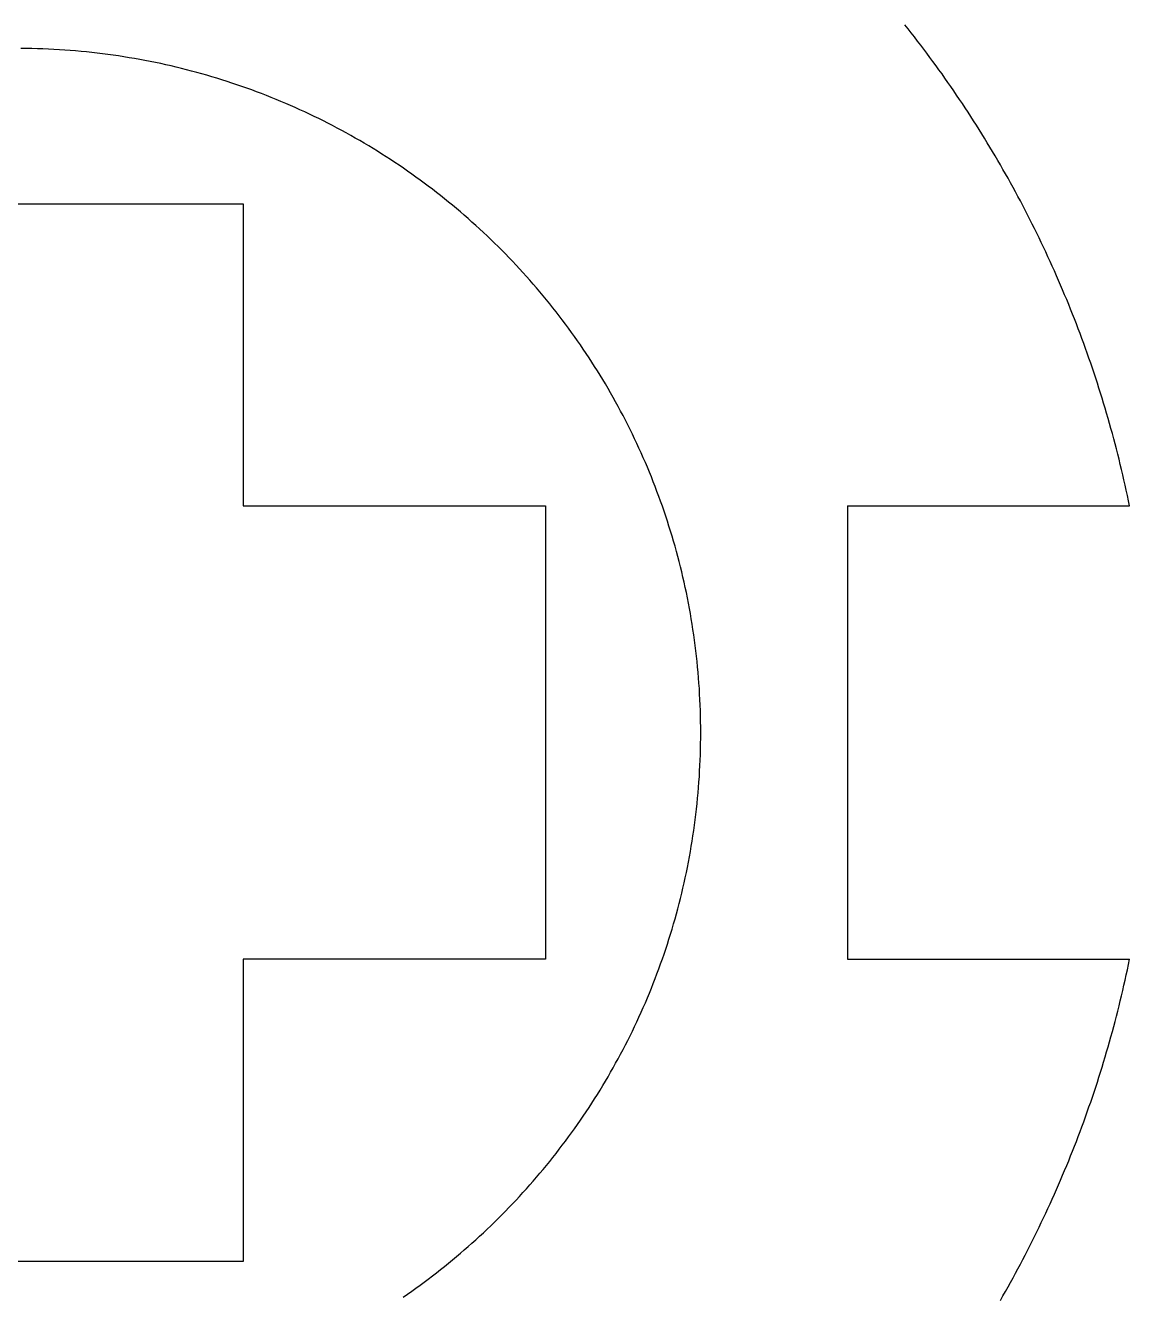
# Model space of a CAD drawing. Extents: x 0 to 279, y 0 to 212.
# Drawn here: x 51.11 to 66.01, y 16.3 to 33.45 of the extents above; entities that cross this region are included whole.
import ezdxf

# ---------------------------------------------------------------- set-up
doc = ezdxf.new("R2010")
doc.units = 0
doc.layers.add('LAYER_1', color=18, linetype='CONTINUOUS')

msp = doc.modelspace()

# ---------------------------------------------------------------- linework, layer by layer
at = {"layer": 'LAYER_1'}
for points in [[(66.009, 26.967), (65.994, 27.038), (65.98, 27.108), (65.964, 27.178), (65.949, 27.248), (65.933, 27.319), (65.917, 27.388), (65.901, 27.458), (65.884, 27.528), (65.867, 27.598), (65.849, 27.667), (65.832, 27.736), (65.814, 27.805), (65.795, 27.875), (65.777, 27.943), (65.758, 28.012), (65.739, 28.081), (65.719, 28.149), (65.699, 28.218), (65.679, 28.286), (65.659, 28.354), (65.638, 28.422), (65.617, 28.49), (65.595, 28.558), (65.574, 28.625), (65.552, 28.693), (65.53, 28.76), (65.507, 28.827), (65.484, 28.894), (65.461, 28.961), (65.438, 29.028), (65.414, 29.094), (65.39, 29.161), (65.365, 29.227), (65.341, 29.293), (65.316, 29.359), (65.291, 29.425), (65.265, 29.491), (65.239, 29.556), (65.213, 29.622), (65.187, 29.687), (65.16, 29.752), (65.133, 29.817), (65.106, 29.882), (65.079, 29.946), (65.051, 30.011), (65.023, 30.075), (64.994, 30.139), (64.966, 30.203), (64.937, 30.267), (64.908, 30.331), (64.878, 30.395), (64.848, 30.458), (64.818, 30.521), (64.788, 30.584), (64.757, 30.647), (64.726, 30.71), (64.695, 30.772), (64.664, 30.835), (64.632, 30.897), (64.6, 30.959), (64.568, 31.021), (64.535, 31.083), (64.503, 31.144), (64.47, 31.206), (64.436, 31.267), (64.403, 31.328), (64.369, 31.389), (64.335, 31.45), (64.3, 31.51), (64.266, 31.571), (64.231, 31.631), (64.195, 31.691), (64.16, 31.751), (64.124, 31.81), (64.088, 31.87), (64.052, 31.929), (64.015, 31.988), (63.979, 32.047), (63.942, 32.106), (63.904, 32.165), (63.867, 32.223), (63.829, 32.281), (63.791, 32.339), (63.753, 32.397), (63.714, 32.455), (63.675, 32.512), (63.636, 32.569), (63.597, 32.627), (63.557, 32.683), (63.518, 32.74), (63.478, 32.797), (63.437, 32.853), (63.397, 32.909), (63.356, 32.965), (63.315, 33.021), (63.274, 33.077), (63.232, 33.132), (63.19, 33.187), (63.148, 33.242), (63.106, 33.297), (63.063, 33.351), (63.021, 33.406), (62.978, 33.46)], [(60.221, 23.908), (60.221, 23.982), (60.22, 24.057), (60.219, 24.131), (60.217, 24.205), (60.214, 24.28), (60.211, 24.353), (60.207, 24.427), (60.203, 24.501), (60.198, 24.574), (60.192, 24.648), (60.186, 24.721), (60.179, 24.794), (60.172, 24.867), (60.164, 24.939), (60.156, 25.012), (60.147, 25.084), (60.138, 25.156), (60.128, 25.228), (60.117, 25.3), (60.106, 25.371), (60.094, 25.443), (60.082, 25.514), (60.069, 25.585), (60.056, 25.656), (60.042, 25.727), (60.028, 25.797), (60.013, 25.867), (59.998, 25.937), (59.982, 26.007), (59.965, 26.077), (59.948, 26.146), (59.931, 26.216), (59.913, 26.285), (59.894, 26.353), (59.875, 26.422), (59.855, 26.491), (59.835, 26.559), (59.815, 26.627), (59.793, 26.694), (59.772, 26.762), (59.75, 26.829), (59.727, 26.896), (59.704, 26.963), (59.68, 27.03), (59.656, 27.096), (59.631, 27.162), (59.606, 27.228), (59.581, 27.294), (59.555, 27.359), (59.528, 27.424), (59.501, 27.489), (59.474, 27.554), (59.446, 27.618), (59.417, 27.682), (59.388, 27.746), (59.359, 27.81), (59.329, 27.873), (59.299, 27.936), (59.268, 27.999), (59.236, 28.062), (59.205, 28.124), (59.173, 28.186), (59.14, 28.248), (59.107, 28.309), (59.073, 28.371), (59.039, 28.432), (59.005, 28.492), (58.97, 28.553), (58.935, 28.613), (58.899, 28.672), (58.863, 28.732), (58.826, 28.791), (58.789, 28.85), (58.752, 28.908), (58.714, 28.967), (58.675, 29.025), (58.636, 29.082), (58.597, 29.14), (58.558, 29.197), (58.518, 29.253), (58.477, 29.31), (58.436, 29.366), (58.395, 29.422), (58.353, 29.477), (58.311, 29.532), (58.269, 29.587), (58.226, 29.642), (58.183, 29.696), (58.139, 29.75), (58.095, 29.803), (58.051, 29.856), (58.006, 29.909), (57.96, 29.961), (57.915, 30.014), (57.869, 30.065), (57.822, 30.117), (57.776, 30.168), (57.729, 30.219), (57.681, 30.269), (57.633, 30.319), (57.585, 30.369), (57.536, 30.418), (57.487, 30.467), (57.438, 30.515), (57.388, 30.563), (57.338, 30.611), (57.288, 30.659), (57.237, 30.706), (57.186, 30.753), (57.134, 30.799), (57.082, 30.845), (57.03, 30.89), (56.978, 30.935), (56.925, 30.98), (56.872, 31.025), (56.818, 31.069), (56.764, 31.112), (56.71, 31.155), (56.655, 31.198), (56.601, 31.241), (56.545, 31.283), (56.49, 31.324), (56.434, 31.365), (56.378, 31.406), (56.321, 31.446), (56.265, 31.486), (56.208, 31.526), (56.15, 31.565), (56.092, 31.604), (56.034, 31.642), (55.976, 31.68), (55.917, 31.717), (55.858, 31.754), (55.799, 31.791), (55.74, 31.827), (55.68, 31.863), (55.62, 31.898), (55.559, 31.933), (55.499, 31.967), (55.438, 32.001), (55.376, 32.034), (55.315, 32.067), (55.253, 32.1), (55.191, 32.132), (55.129, 32.164), (55.066, 32.195), (55.003, 32.225), (54.94, 32.256), (54.877, 32.285), (54.813, 32.315), (54.749, 32.344), (54.685, 32.372), (54.62, 32.4), (54.556, 32.427), (54.491, 32.454), (54.425, 32.481), (54.36, 32.507), (54.294, 32.532), (54.228, 32.557), (54.162, 32.582), (54.096, 32.606), (54.029, 32.629), (53.962, 32.652), (53.895, 32.675), (53.828, 32.697), (53.76, 32.718), (53.692, 32.74), (53.624, 32.76), (53.556, 32.78), (53.488, 32.8), (53.419, 32.819), (53.35, 32.837), (53.281, 32.855), (53.212, 32.872), (53.142, 32.889), (53.073, 32.906), (53.003, 32.921), (52.933, 32.937), (52.862, 32.952), (52.792, 32.966), (52.721, 32.98), (52.65, 32.993), (52.579, 33.005), (52.508, 33.017), (52.436, 33.029), (52.365, 33.04), (52.293, 33.05), (52.221, 33.06), (52.149, 33.07), (52.077, 33.079), (52.004, 33.087), (51.931, 33.094), (51.859, 33.102), (51.785, 33.108), (51.712, 33.114), (51.639, 33.119), (51.566, 33.124), (51.492, 33.129), (51.418, 33.132), (51.344, 33.135), (51.27, 33.138), (51.196, 33.14), (51.121, 33.141), (51.047, 33.142)], [(50.987, 31.046), (51.131, 31.046), (51.274, 31.046), (51.345, 31.046), (51.416, 31.046), (51.487, 31.046), (51.558, 31.046), (51.628, 31.046), (51.698, 31.046), (51.768, 31.046), (51.838, 31.046), (51.907, 31.046), (51.975, 31.046), (52.009, 31.046), (52.043, 31.046), (52.077, 31.046), (52.111, 31.046), (52.144, 31.046), (52.178, 31.046), (52.211, 31.046), (52.244, 31.046), (52.277, 31.046), (52.31, 31.046), (52.342, 31.046), (52.375, 31.046), (52.407, 31.046), (52.439, 31.046), (52.471, 31.046), (52.503, 31.046), (52.534, 31.046), (52.565, 31.046), (52.597, 31.046), (52.627, 31.046), (52.658, 31.046), (52.689, 31.046), (52.719, 31.046), (52.749, 31.046), (52.779, 31.046), (52.808, 31.046), (52.838, 31.046), (52.867, 31.046), (52.896, 31.046), (52.924, 31.046), (52.953, 31.046), (52.981, 31.046), (53.009, 31.046), (53.036, 31.046), (53.063, 31.046), (53.09, 31.046), (53.117, 31.046), (53.144, 31.046), (53.17, 31.046), (53.196, 31.046), (53.221, 31.046), (53.247, 31.046), (53.272, 31.046), (53.296, 31.046), (53.321, 31.046), (53.345, 31.046), (53.368, 31.046), (53.392, 31.046), (53.415, 31.046), (53.437, 31.046), (53.46, 31.046), (53.482, 31.046), (53.504, 31.046), (53.525, 31.046), (53.546, 31.046), (53.566, 31.046), (53.587, 31.046), (53.606, 31.046), (53.626, 31.046), (53.645, 31.046), (53.664, 31.046), (53.682, 31.046), (53.7, 31.046), (53.718, 31.046), (53.735, 31.046), (53.751, 31.046), (53.768, 31.046), (53.784, 31.046), (53.799, 31.046), (53.814, 31.046), (53.829, 31.046), (53.843, 31.046), (53.857, 31.046), (53.87, 31.046), (53.883, 31.046), (53.895, 31.046), (53.907, 31.046), (53.919, 31.046), (53.93, 31.046), (53.94, 31.046), (53.95, 31.046), (53.96, 31.046), (53.969, 31.046), (53.978, 31.046), (53.982, 31.046), (53.986, 31.046), (53.99, 31.046), (53.994, 31.046), (53.997, 31.046), (54.001, 31.046), (54.004, 31.046), (54.007, 31.046), (54.011, 31.046), (54.014, 31.046), (54.016, 31.046), (54.019, 31.046), (54.022, 31.046), (54.024, 31.046), (54.027, 31.046), (54.029, 31.046), (54.031, 31.046), (54.033, 31.046), (54.035, 31.046), (54.037, 31.046), (54.038, 31.046), (54.04, 31.046), (54.041, 31.046), (54.042, 31.046), (54.043, 31.046), (54.044, 31.046), (54.045, 31.046), (54.045, 31.046), (54.046, 31.046), (54.046, 31.046), (54.046, 31.046), (54.047, 31.046), (54.047, 31.046), (54.047, 31.046), (54.047, 31.046), (54.047, 31.045), (54.047, 31.045), (54.047, 31.044), (54.047, 31.044), (54.047, 31.043), (54.047, 31.042), (54.047, 31.041), (54.047, 31.041), (54.047, 31.039), (54.047, 31.038), (54.047, 31.037), (54.047, 31.036), (54.047, 31.034), (54.047, 31.033), (54.047, 31.031), (54.047, 31.03), (54.047, 31.028), (54.047, 31.026), (54.047, 31.024), (54.047, 31.022), (54.047, 31.02), (54.047, 31.018), (54.047, 31.016), (54.047, 31.013), (54.047, 31.011), (54.047, 31.008), (54.047, 31.006), (54.047, 31.003), (54.047, 31), (54.047, 30.995), (54.047, 30.988), (54.047, 30.982), (54.047, 30.975), (54.047, 30.968), (54.047, 30.961), (54.047, 30.953), (54.047, 30.945), (54.047, 30.937), (54.047, 30.928), (54.047, 30.92), (54.047, 30.91), (54.047, 30.901), (54.047, 30.891), (54.047, 30.881), (54.047, 30.871), (54.047, 30.86), (54.047, 30.849), (54.047, 30.838), (54.047, 30.827), (54.047, 30.815), (54.047, 30.803), (54.047, 30.791), (54.047, 30.778), (54.047, 30.766), (54.047, 30.753), (54.047, 30.74), (54.047, 30.726), (54.047, 30.712), (54.047, 30.698), (54.047, 30.684), (54.047, 30.67), (54.047, 30.655), (54.047, 30.64), (54.047, 30.625), (54.047, 30.61), (54.047, 30.594), (54.047, 30.578), (54.047, 30.562), (54.047, 30.546), (54.047, 30.529), (54.047, 30.513), (54.047, 30.496), (54.047, 30.479), (54.047, 30.462), (54.047, 30.444), (54.047, 30.427), (54.047, 30.409), (54.047, 30.391), (54.047, 30.373), (54.047, 30.354), (54.047, 30.336), (54.047, 30.317), (54.047, 30.298), (54.047, 30.279), (54.047, 30.26), (54.047, 30.24), (54.047, 30.221), (54.047, 30.201), (54.047, 30.181), (54.047, 30.161), (54.047, 30.141), (54.047, 30.12), (54.047, 30.1), (54.047, 30.079), (54.047, 30.059), (54.047, 30.038), (54.047, 30.017), (54.047, 29.996), (54.047, 29.974), (54.047, 29.953), (54.047, 29.931), (54.047, 29.91), (54.047, 29.888), (54.047, 29.866), (54.047, 29.844), (54.047, 29.822), (54.047, 29.8), (54.047, 29.778), (54.047, 29.755), (54.047, 29.733), (54.047, 29.71), (54.047, 29.688), (54.047, 29.665), (54.047, 29.619), (54.047, 29.573), (54.047, 29.527), (54.047, 29.481), (54.047, 29.434), (54.047, 29.387), (54.047, 29.34), (54.047, 29.293), (54.047, 29.245), (54.047, 29.198), (54.047, 29.102), (54.047, 29.007), (54.047, 28.911), (54.047, 28.816), (54.047, 28.768), (54.047, 28.721), (54.047, 28.673), (54.047, 28.626), (54.047, 28.579), (54.047, 28.532), (54.047, 28.486), (54.047, 28.44), (54.047, 28.394), (54.047, 28.348), (54.047, 28.325), (54.047, 28.303), (54.047, 28.28), (54.047, 28.258), (54.047, 28.235), (54.047, 28.213), (54.047, 28.191), (54.047, 28.169), (54.047, 28.147), (54.047, 28.125), (54.047, 28.103), (54.047, 28.082), (54.047, 28.06), (54.047, 28.039), (54.047, 28.017), (54.047, 27.996), (54.047, 27.975), (54.047, 27.954), (54.047, 27.934), (54.047, 27.913), (54.047, 27.893), (54.047, 27.872), (54.047, 27.852), (54.047, 27.832), (54.047, 27.812), (54.047, 27.792), (54.047, 27.773), (54.047, 27.753), (54.047, 27.734), (54.047, 27.715), (54.047, 27.696), (54.047, 27.678), (54.047, 27.659), (54.047, 27.641), (54.047, 27.622), (54.047, 27.604), (54.047, 27.587), (54.047, 27.569), (54.047, 27.551), (54.047, 27.534), (54.047, 27.517), (54.047, 27.5), (54.047, 27.484), (54.047, 27.467), (54.047, 27.451), (54.047, 27.435), (54.047, 27.419), (54.047, 27.404), (54.047, 27.388), (54.047, 27.373), (54.047, 27.358), (54.047, 27.343), (54.047, 27.329), (54.047, 27.315), (54.047, 27.301), (54.047, 27.287), (54.047, 27.274), (54.047, 27.26), (54.047, 27.247), (54.047, 27.235), (54.047, 27.222), (54.047, 27.21), (54.047, 27.198), (54.047, 27.186), (54.047, 27.175), (54.047, 27.164), (54.047, 27.153), (54.047, 27.142), (54.047, 27.132), (54.047, 27.122), (54.047, 27.112), (54.047, 27.103), (54.047, 27.094), (54.047, 27.085), (54.047, 27.076), (54.047, 27.068), (54.047, 27.06), (54.047, 27.052), (54.047, 27.045), (54.047, 27.038), (54.047, 27.031), (54.047, 27.025), (54.047, 27.019), (54.047, 27.013), (54.047, 27.01), (54.047, 27.007), (54.047, 27.005), (54.047, 27.002), (54.047, 27), (54.047, 26.997), (54.047, 26.995), (54.047, 26.993), (54.047, 26.991), (54.047, 26.989), (54.047, 26.987), (54.047, 26.985), (54.047, 26.983), (54.047, 26.982), (54.047, 26.98), (54.047, 26.979), (54.047, 26.977), (54.047, 26.976), (54.047, 26.975), (54.047, 26.974), (54.047, 26.973), (54.047, 26.972), (54.047, 26.971), (54.047, 26.97), (54.047, 26.969), (54.047, 26.969), (54.047, 26.968), (54.047, 26.968), (54.047, 26.967), (54.047, 26.967), (54.047, 26.967), (54.047, 26.967), (54.047, 26.967), (54.047, 26.967), (54.047, 26.967), (54.047, 26.967), (54.048, 26.967), (54.048, 26.967), (54.049, 26.967), (54.049, 26.967), (54.05, 26.967), (54.051, 26.967), (54.052, 26.967), (54.053, 26.967), (54.054, 26.967), (54.055, 26.967), (54.057, 26.967), (54.058, 26.967), (54.06, 26.967), (54.061, 26.967), (54.063, 26.967), (54.065, 26.967), (54.067, 26.967), (54.068, 26.967), (54.07, 26.967), (54.073, 26.967), (54.075, 26.967), (54.077, 26.967), (54.079, 26.967), (54.082, 26.967), (54.084, 26.967), (54.087, 26.967), (54.09, 26.967), (54.092, 26.967), (54.098, 26.967), (54.104, 26.967), (54.111, 26.967), (54.117, 26.967), (54.124, 26.967), (54.132, 26.967), (54.139, 26.967), (54.147, 26.967), (54.156, 26.967), (54.164, 26.967), (54.173, 26.967), (54.182, 26.967), (54.192, 26.967), (54.201, 26.967), (54.211, 26.967), (54.222, 26.967), (54.232, 26.967), (54.243, 26.967), (54.254, 26.967), (54.266, 26.967), (54.277, 26.967), (54.289, 26.967), (54.302, 26.967), (54.314, 26.967), (54.327, 26.967), (54.34, 26.967), (54.353, 26.967), (54.367, 26.967), (54.38, 26.967), (54.394, 26.967), (54.408, 26.967), (54.423, 26.967), (54.438, 26.967), (54.452, 26.967), (54.468, 26.967), (54.483, 26.967), (54.499, 26.967), (54.514, 26.967), (54.53, 26.967), (54.547, 26.967), (54.563, 26.967), (54.58, 26.967), (54.597, 26.967), (54.614, 26.967), (54.631, 26.967), (54.648, 26.967), (54.666, 26.967), (54.684, 26.967), (54.702, 26.967), (54.72, 26.967), (54.738, 26.967), (54.757, 26.967), (54.776, 26.967), (54.795, 26.967), (54.814, 26.967), (54.833, 26.967), (54.852, 26.967), (54.872, 26.967), (54.892, 26.967), (54.911, 26.967), (54.932, 26.967), (54.952, 26.967), (54.972, 26.967), (54.992, 26.967), (55.013, 26.967), (55.034, 26.967), (55.055, 26.967), (55.076, 26.967), (55.097, 26.967), (55.118, 26.967), (55.14, 26.967), (55.161, 26.967), (55.183, 26.967), (55.204, 26.967), (55.226, 26.967), (55.248, 26.967), (55.27, 26.967), (55.292, 26.967), (55.315, 26.967), (55.337, 26.967), (55.359, 26.967), (55.382, 26.967), (55.405, 26.967), (55.427, 26.967), (55.473, 26.967), (55.519, 26.967), (55.565, 26.967), (55.612, 26.967), (55.659, 26.967), (55.705, 26.967), (55.753, 26.967), (55.8, 26.967), (55.847, 26.967), (55.895, 26.967), (55.99, 26.967), (56.086, 26.967), (56.181, 26.967), (56.277, 26.967), (56.324, 26.967), (56.372, 26.967), (56.419, 26.967), (56.466, 26.967), (56.513, 26.967), (56.56, 26.967), (56.606, 26.967), (56.653, 26.967), (56.699, 26.967), (56.744, 26.967), (56.767, 26.967), (56.79, 26.967), (56.812, 26.967), (56.835, 26.967), (56.857, 26.967), (56.879, 26.967), (56.901, 26.967), (56.924, 26.967), (56.945, 26.967), (56.967, 26.967), (56.989, 26.967), (57.011, 26.967), (57.032, 26.967), (57.054, 26.967), (57.075, 26.967), (57.096, 26.967), (57.117, 26.967), (57.138, 26.967), (57.159, 26.967), (57.179, 26.967), (57.2, 26.967), (57.22, 26.967), (57.24, 26.967), (57.26, 26.967), (57.28, 26.967), (57.3, 26.967), (57.319, 26.967), (57.339, 26.967), (57.358, 26.967), (57.377, 26.967), (57.396, 26.967), (57.415, 26.967), (57.433, 26.967), (57.452, 26.967), (57.47, 26.967), (57.488, 26.967), (57.506, 26.967), (57.523, 26.967), (57.541, 26.967), (57.558, 26.967), (57.575, 26.967), (57.592, 26.967), (57.609, 26.967), (57.625, 26.967), (57.641, 26.967), (57.657, 26.967), (57.673, 26.967), (57.689, 26.967), (57.704, 26.967), (57.719, 26.967), (57.734, 26.967), (57.749, 26.967), (57.763, 26.967), (57.777, 26.967), (57.791, 26.967), (57.805, 26.967), (57.819, 26.967), (57.832, 26.967), (57.845, 26.967), (57.858, 26.967), (57.87, 26.967), (57.882, 26.967), (57.894, 26.967), (57.906, 26.967), (57.917, 26.967), (57.928, 26.967), (57.939, 26.967), (57.95, 26.967), (57.96, 26.967), (57.97, 26.967), (57.98, 26.967), (57.989, 26.967), (57.999, 26.967), (58.008, 26.967), (58.016, 26.967), (58.024, 26.967), (58.032, 26.967), (58.04, 26.967), (58.047, 26.967), (58.054, 26.967), (58.061, 26.967), (58.068, 26.967), (58.074, 26.967), (58.079, 26.967), (58.082, 26.967), (58.085, 26.967), (58.087, 26.967), (58.09, 26.967), (58.092, 26.967), (58.095, 26.967), (58.097, 26.967), (58.099, 26.967), (58.101, 26.967), (58.103, 26.967), (58.105, 26.967), (58.107, 26.967), (58.109, 26.967), (58.11, 26.967), (58.112, 26.967), (58.113, 26.967), (58.115, 26.967), (58.116, 26.967), (58.117, 26.967), (58.119, 26.967), (58.12, 26.967), (58.121, 26.967), (58.121, 26.967), (58.122, 26.967), (58.123, 26.967), (58.124, 26.967), (58.124, 26.967), (58.124, 26.967), (58.125, 26.967), (58.125, 26.967), (58.125, 26.967), (58.125, 26.967), (58.125, 26.967), (58.125, 26.967), (58.125, 26.966), (58.125, 26.966), (58.125, 26.965), (58.125, 26.964), (58.125, 26.964), (58.125, 26.963), (58.125, 26.961), (58.125, 26.96), (58.125, 26.959), (58.125, 26.957), (58.125, 26.955), (58.125, 26.954), (58.125, 26.952), (58.125, 26.949), (58.125, 26.947), (58.125, 26.945), (58.125, 26.942), (58.125, 26.94), (58.125, 26.937), (58.125, 26.934), (58.125, 26.931), (58.125, 26.928), (58.125, 26.925), (58.125, 26.921), (58.125, 26.918), (58.125, 26.914), (58.125, 26.91), (58.125, 26.906), (58.125, 26.902), (58.125, 26.898), (58.125, 26.89), (58.125, 26.881), (58.125, 26.871), (58.125, 26.861), (58.125, 26.85), (58.125, 26.839), (58.125, 26.828), (58.125, 26.816), (58.125, 26.803), (58.125, 26.79), (58.125, 26.777), (58.125, 26.763), (58.125, 26.749), (58.125, 26.735), (58.125, 26.72), (58.125, 26.704), (58.125, 26.688), (58.125, 26.672), (58.125, 26.655), (58.125, 26.638), (58.125, 26.621), (58.125, 26.603), (58.125, 26.584), (58.125, 26.566), (58.125, 26.546), (58.125, 26.527), (58.125, 26.507), (58.125, 26.487), (58.125, 26.466), (58.125, 26.445), (58.125, 26.424), (58.125, 26.402), (58.125, 26.38), (58.125, 26.358), (58.125, 26.335), (58.125, 26.312), (58.125, 26.289), (58.125, 26.265), (58.125, 26.241), (58.125, 26.217), (58.125, 26.192), (58.125, 26.167), (58.125, 26.142), (58.125, 26.116), (58.125, 26.09), (58.125, 26.064), (58.125, 26.038), (58.125, 26.011), (58.125, 25.984), (58.125, 25.957), (58.125, 25.929), (58.125, 25.901), (58.125, 25.873), (58.125, 25.845), (58.125, 25.816), (58.125, 25.787), (58.125, 25.758), (58.125, 25.729), (58.125, 25.699), (58.125, 25.669), (58.125, 25.639), (58.125, 25.609), (58.125, 25.579), (58.125, 25.548), (58.125, 25.517), (58.125, 25.486), (58.125, 25.455), (58.125, 25.423), (58.125, 25.391), (58.125, 25.359), (58.125, 25.327), (58.125, 25.295), (58.125, 25.263), (58.125, 25.23), (58.125, 25.197), (58.125, 25.164), (58.125, 25.131), (58.125, 25.098), (58.125, 25.065), (58.125, 25.031), (58.125, 24.997), (58.125, 24.964), (58.125, 24.93), (58.125, 24.896), (58.125, 24.827), (58.125, 24.758), (58.125, 24.689), (58.125, 24.619), (58.125, 24.549), (58.125, 24.478), (58.125, 24.408), (58.125, 24.337), (58.125, 24.266), (58.125, 24.194), (58.125, 24.051), (58.125, 23.908), (58.125, 23.764), (58.125, 23.621), (58.125, 23.55), (58.125, 23.479), (58.125, 23.408), (58.125, 23.337), (58.125, 23.267), (58.125, 23.197), (58.125, 23.127), (58.125, 23.057), (58.125, 22.989), (58.125, 22.92), (58.125, 22.886), (58.125, 22.852), (58.125, 22.818), (58.125, 22.785), (58.125, 22.751), (58.125, 22.718), (58.125, 22.684), (58.125, 22.651), (58.125, 22.618), (58.125, 22.586), (58.125, 22.553), (58.125, 22.52), (58.125, 22.488), (58.125, 22.456), (58.125, 22.424), (58.125, 22.393), (58.125, 22.361), (58.125, 22.33), (58.125, 22.299), (58.125, 22.268), (58.125, 22.237), (58.125, 22.206), (58.125, 22.176), (58.125, 22.146), (58.125, 22.116), (58.125, 22.087), (58.125, 22.057), (58.125, 22.028), (58.125, 21.999), (58.125, 21.971), (58.125, 21.942), (58.125, 21.914), (58.125, 21.887), (58.125, 21.859), (58.125, 21.832), (58.125, 21.805), (58.125, 21.778), (58.125, 21.751), (58.125, 21.725), (58.125, 21.699), (58.125, 21.674), (58.125, 21.648), (58.125, 21.623), (58.125, 21.599), (58.125, 21.574), (58.125, 21.55), (58.125, 21.527), (58.125, 21.503), (58.125, 21.48), (58.125, 21.458), (58.125, 21.435), (58.125, 21.413), (58.125, 21.392), (58.125, 21.37), (58.125, 21.349), (58.125, 21.329), (58.125, 21.308), (58.125, 21.289), (58.125, 21.269), (58.125, 21.25), (58.125, 21.231), (58.125, 21.213), (58.125, 21.195), (58.125, 21.178), (58.125, 21.16), (58.125, 21.144), (58.125, 21.127), (58.125, 21.112), (58.125, 21.096), (58.125, 21.081), (58.125, 21.066), (58.125, 21.052), (58.125, 21.038), (58.125, 21.025), (58.125, 21.012), (58.125, 21), (58.125, 20.988), (58.125, 20.976), (58.125, 20.965), (58.125, 20.955), (58.125, 20.945), (58.125, 20.935), (58.125, 20.926), (58.125, 20.917), (58.125, 20.913), (58.125, 20.909), (58.125, 20.905), (58.125, 20.901), (58.125, 20.898), (58.125, 20.894), (58.125, 20.891), (58.125, 20.888), (58.125, 20.885), (58.125, 20.882), (58.125, 20.879), (58.125, 20.876), (58.125, 20.873), (58.125, 20.871), (58.125, 20.868), (58.125, 20.866), (58.125, 20.864), (58.125, 20.862), (58.125, 20.86), (58.125, 20.859), (58.125, 20.857), (58.125, 20.856), (58.125, 20.854), (58.125, 20.853), (58.125, 20.852), (58.125, 20.851), (58.125, 20.85), (58.125, 20.85), (58.125, 20.849), (58.125, 20.849), (58.125, 20.849), (58.125, 20.849), (58.125, 20.849), (58.125, 20.849), (58.125, 20.849), (58.124, 20.849), (58.124, 20.849), (58.124, 20.849), (58.123, 20.849), (58.122, 20.849), (58.121, 20.849), (58.121, 20.849), (58.12, 20.849), (58.119, 20.849), (58.117, 20.849), (58.116, 20.849), (58.115, 20.849), (58.113, 20.849), (58.112, 20.849), (58.11, 20.849), (58.109, 20.849), (58.107, 20.849), (58.105, 20.849), (58.103, 20.849), (58.101, 20.849), (58.099, 20.849), (58.097, 20.849), (58.095, 20.849), (58.092, 20.849), (58.09, 20.849), (58.087, 20.849), (58.085, 20.849), (58.082, 20.849), (58.079, 20.849), (58.074, 20.849), (58.068, 20.849), (58.061, 20.849), (58.054, 20.849), (58.047, 20.849), (58.04, 20.849), (58.032, 20.849), (58.024, 20.849), (58.016, 20.849), (58.008, 20.849), (57.999, 20.849), (57.989, 20.849), (57.98, 20.849), (57.97, 20.849), (57.96, 20.849), (57.95, 20.849), (57.939, 20.849), (57.928, 20.849), (57.917, 20.849), (57.906, 20.849), (57.894, 20.849), (57.882, 20.849), (57.87, 20.849), (57.858, 20.849), (57.845, 20.849), (57.832, 20.849), (57.819, 20.849), (57.805, 20.849), (57.791, 20.849), (57.777, 20.849), (57.763, 20.849), (57.749, 20.849), (57.734, 20.849), (57.719, 20.849), (57.704, 20.849), (57.689, 20.849), (57.673, 20.849), (57.657, 20.849), (57.641, 20.849), (57.625, 20.849), (57.609, 20.849), (57.592, 20.849), (57.575, 20.849), (57.558, 20.849), (57.541, 20.849), (57.523, 20.849), (57.506, 20.849), (57.488, 20.849), (57.47, 20.849), (57.452, 20.849), (57.433, 20.849), (57.415, 20.849), (57.396, 20.849), (57.377, 20.849), (57.358, 20.849), (57.339, 20.849), (57.319, 20.849), (57.3, 20.849), (57.28, 20.849), (57.26, 20.849), (57.24, 20.849), (57.22, 20.849), (57.2, 20.849), (57.179, 20.849), (57.159, 20.849), (57.138, 20.849), (57.117, 20.849), (57.096, 20.849), (57.075, 20.849), (57.054, 20.849), (57.032, 20.849), (57.011, 20.849), (56.989, 20.849), (56.967, 20.849), (56.945, 20.849), (56.924, 20.849), (56.901, 20.849), (56.879, 20.849), (56.857, 20.849), (56.835, 20.849), (56.812, 20.849), (56.79, 20.849), (56.767, 20.849), (56.744, 20.849), (56.699, 20.849), (56.653, 20.849), (56.606, 20.849), (56.56, 20.849), (56.513, 20.849), (56.466, 20.849), (56.419, 20.849), (56.372, 20.849), (56.324, 20.849), (56.277, 20.849), (56.181, 20.849), (56.086, 20.849), (55.99, 20.849), (55.895, 20.849), (55.847, 20.849), (55.8, 20.849), (55.753, 20.849), (55.705, 20.849), (55.659, 20.849), (55.612, 20.849), (55.565, 20.849), (55.519, 20.849), (55.473, 20.849), (55.427, 20.849), (55.405, 20.849), (55.382, 20.849), (55.359, 20.849), (55.337, 20.849), (55.315, 20.849), (55.292, 20.849), (55.27, 20.849), (55.248, 20.849), (55.226, 20.849), (55.204, 20.849), (55.183, 20.849), (55.161, 20.849), (55.14, 20.849), (55.118, 20.849), (55.097, 20.849), (55.076, 20.849), (55.055, 20.849), (55.034, 20.849), (55.013, 20.849), (54.992, 20.849), (54.972, 20.849), (54.952, 20.849), (54.932, 20.849), (54.911, 20.849), (54.892, 20.849), (54.872, 20.849), (54.852, 20.849), (54.833, 20.849), (54.814, 20.849), (54.795, 20.849), (54.776, 20.849), (54.757, 20.849), (54.738, 20.849), (54.72, 20.849), (54.702, 20.849), (54.684, 20.849), (54.666, 20.849), (54.648, 20.849), (54.631, 20.849), (54.614, 20.849), (54.597, 20.849), (54.58, 20.849), (54.563, 20.849), (54.547, 20.849), (54.53, 20.849), (54.514, 20.849), (54.499, 20.849), (54.483, 20.849), (54.468, 20.849), (54.452, 20.849), (54.438, 20.849), (54.423, 20.849), (54.408, 20.849), (54.394, 20.849), (54.38, 20.849), (54.367, 20.849), (54.353, 20.849), (54.34, 20.849), (54.327, 20.849), (54.314, 20.849), (54.302, 20.849), (54.289, 20.849), (54.277, 20.849), (54.266, 20.849), (54.254, 20.849), (54.243, 20.849), (54.232, 20.849), (54.222, 20.849), (54.211, 20.849), (54.201, 20.849), (54.192, 20.849), (54.182, 20.849), (54.173, 20.849), (54.164, 20.849), (54.156, 20.849), (54.147, 20.849), (54.139, 20.849), (54.132, 20.849), (54.124, 20.849), (54.117, 20.849), (54.111, 20.849), (54.104, 20.849), (54.098, 20.849), (54.092, 20.849), (54.09, 20.849), (54.087, 20.849), (54.084, 20.849), (54.082, 20.849), (54.079, 20.849), (54.077, 20.849), (54.075, 20.849), (54.073, 20.849), (54.07, 20.849), (54.068, 20.849), (54.067, 20.849), (54.065, 20.849), (54.063, 20.849), (54.061, 20.849), (54.06, 20.849), (54.058, 20.849), (54.057, 20.849), (54.055, 20.849), (54.054, 20.849), (54.053, 20.849), (54.052, 20.849), (54.051, 20.849), (54.05, 20.849), (54.049, 20.849), (54.049, 20.849), (54.048, 20.849), (54.048, 20.849), (54.047, 20.849), (54.047, 20.849), (54.047, 20.849), (54.047, 20.849), (54.047, 20.849), (54.047, 20.849), (54.047, 20.848), (54.047, 20.848), (54.047, 20.848), (54.047, 20.847), (54.047, 20.847), (54.047, 20.846), (54.047, 20.846), (54.047, 20.845), (54.047, 20.844), (54.047, 20.843), (54.047, 20.842), (54.047, 20.841), (54.047, 20.84), (54.047, 20.838), (54.047, 20.837), (54.047, 20.835), (54.047, 20.834), (54.047, 20.832), (54.047, 20.83), (54.047, 20.829), (54.047, 20.827), (54.047, 20.825), (54.047, 20.823), (54.047, 20.82), (54.047, 20.818), (54.047, 20.816), (54.047, 20.813), (54.047, 20.811), (54.047, 20.808), (54.047, 20.806), (54.047, 20.803), (54.047, 20.797), (54.047, 20.791), (54.047, 20.785), (54.047, 20.778), (54.047, 20.771), (54.047, 20.763), (54.047, 20.756), (54.047, 20.748), (54.047, 20.739), (54.047, 20.731), (54.047, 20.722), (54.047, 20.713), (54.047, 20.703), (54.047, 20.694), (54.047, 20.684), (54.047, 20.673), (54.047, 20.663), (54.047, 20.652), (54.047, 20.641), (54.047, 20.629), (54.047, 20.618), (54.047, 20.606), (54.047, 20.593), (54.047, 20.581), (54.047, 20.568), (54.047, 20.555), (54.047, 20.542), (54.047, 20.529), (54.047, 20.515), (54.047, 20.501), (54.047, 20.487), (54.047, 20.472), (54.047, 20.457), (54.047, 20.443), (54.047, 20.427), (54.047, 20.412), (54.047, 20.396), (54.047, 20.381), (54.047, 20.365), (54.047, 20.348), (54.047, 20.332), (54.047, 20.315), (54.047, 20.298), (54.047, 20.281), (54.047, 20.264), (54.047, 20.247), (54.047, 20.229), (54.047, 20.211), (54.047, 20.193), (54.047, 20.175), (54.047, 20.157), (54.047, 20.138), (54.047, 20.119), (54.047, 20.1), (54.047, 20.081), (54.047, 20.062), (54.047, 20.043), (54.047, 20.023), (54.047, 20.003), (54.047, 19.984), (54.047, 19.964), (54.047, 19.943), (54.047, 19.923), (54.047, 19.903), (54.047, 19.882), (54.047, 19.861), (54.047, 19.84), (54.047, 19.819), (54.047, 19.798), (54.047, 19.777), (54.047, 19.756), (54.047, 19.734), (54.047, 19.712), (54.047, 19.691), (54.047, 19.669), (54.047, 19.647), (54.047, 19.625), (54.047, 19.603), (54.047, 19.58), (54.047, 19.558), (54.047, 19.536), (54.047, 19.513), (54.047, 19.49), (54.047, 19.468), (54.047, 19.422), (54.047, 19.376), (54.047, 19.33), (54.047, 19.283), (54.047, 19.236), (54.047, 19.19), (54.047, 19.142), (54.047, 19.095), (54.047, 19.048), (54.047, 19), (54.047, 18.905), (54.047, 18.809), (54.047, 18.714), (54.047, 18.618), (54.047, 18.571), (54.047, 18.523), (54.047, 18.476), (54.047, 18.429), (54.047, 18.382), (54.047, 18.335), (54.047, 18.288), (54.047, 18.242), (54.047, 18.196), (54.047, 18.151), (54.047, 18.128), (54.047, 18.105), (54.047, 18.083), (54.047, 18.06), (54.047, 18.038), (54.047, 18.016), (54.047, 17.993), (54.047, 17.971), (54.047, 17.949), (54.047, 17.928), (54.047, 17.906), (54.047, 17.884), (54.047, 17.863), (54.047, 17.841), (54.047, 17.82), (54.047, 17.799), (54.047, 17.778), (54.047, 17.757), (54.047, 17.736), (54.047, 17.716), (54.047, 17.695), (54.047, 17.675), (54.047, 17.655), (54.047, 17.635), (54.047, 17.615), (54.047, 17.595), (54.047, 17.575), (54.047, 17.556), (54.047, 17.537), (54.047, 17.518), (54.047, 17.499), (54.047, 17.48), (54.047, 17.462), (54.047, 17.443), (54.047, 17.425), (54.047, 17.407), (54.047, 17.389), (54.047, 17.371), (54.047, 17.354), (54.047, 17.337), (54.047, 17.32), (54.047, 17.303), (54.047, 17.286), (54.047, 17.27), (54.047, 17.254), (54.047, 17.238), (54.047, 17.222), (54.047, 17.206), (54.047, 17.191), (54.047, 17.176), (54.047, 17.161), (54.047, 17.146), (54.047, 17.132), (54.047, 17.117), (54.047, 17.103), (54.047, 17.09), (54.047, 17.076), (54.047, 17.063), (54.047, 17.05), (54.047, 17.037), (54.047, 17.025), (54.047, 17.013), (54.047, 17.001), (54.047, 16.989), (54.047, 16.977), (54.047, 16.966), (54.047, 16.955), (54.047, 16.945), (54.047, 16.935), (54.047, 16.925), (54.047, 16.915), (54.047, 16.905), (54.047, 16.896), (54.047, 16.887), (54.047, 16.879), (54.047, 16.87), (54.047, 16.862), (54.047, 16.855), (54.047, 16.847), (54.047, 16.84), (54.047, 16.834), (54.047, 16.827), (54.047, 16.821), (54.047, 16.815), (54.047, 16.813), (54.047, 16.81), (54.047, 16.807), (54.047, 16.805), (54.047, 16.802), (54.047, 16.8), (54.047, 16.798), (54.047, 16.796), (54.047, 16.794), (54.047, 16.792), (54.047, 16.79), (54.047, 16.788), (54.047, 16.786), (54.047, 16.784), (54.047, 16.783), (54.047, 16.781), (54.047, 16.78), (54.047, 16.779), (54.047, 16.777), (54.047, 16.776), (54.047, 16.775), (54.047, 16.774), (54.047, 16.773), (54.047, 16.773), (54.047, 16.772), (54.047, 16.771), (54.047, 16.771), (54.047, 16.77), (54.047, 16.77), (54.047, 16.77), (54.047, 16.77), (54.047, 16.77), (54.046, 16.77), (54.046, 16.77), (54.046, 16.77), (54.045, 16.77), (54.045, 16.77), (54.044, 16.77), (54.043, 16.77), (54.042, 16.77), (54.041, 16.77), (54.04, 16.77), (54.038, 16.77), (54.037, 16.77), (54.035, 16.77), (54.033, 16.77), (54.031, 16.77), (54.029, 16.77), (54.027, 16.77), (54.024, 16.77), (54.022, 16.77), (54.019, 16.77), (54.016, 16.77), (54.014, 16.77), (54.011, 16.77), (54.007, 16.77), (54.004, 16.77), (54.001, 16.77), (53.997, 16.77), (53.994, 16.77), (53.99, 16.77), (53.986, 16.77), (53.982, 16.77), (53.978, 16.77), (53.969, 16.77), (53.96, 16.77), (53.95, 16.77), (53.94, 16.77), (53.93, 16.77), (53.919, 16.77), (53.907, 16.77), (53.895, 16.77), (53.883, 16.77), (53.87, 16.77), (53.857, 16.77), (53.843, 16.77), (53.829, 16.77), (53.814, 16.77), (53.799, 16.77), (53.784, 16.77), (53.768, 16.77), (53.751, 16.77), (53.735, 16.77), (53.718, 16.77), (53.7, 16.77), (53.682, 16.77), (53.664, 16.77), (53.645, 16.77), (53.626, 16.77), (53.606, 16.77), (53.587, 16.77), (53.566, 16.77), (53.546, 16.77), (53.525, 16.77), (53.504, 16.77), (53.482, 16.77), (53.46, 16.77), (53.437, 16.77), (53.415, 16.77), (53.392, 16.77), (53.368, 16.77), (53.345, 16.77), (53.321, 16.77), (53.296, 16.77), (53.272, 16.77), (53.247, 16.77), (53.221, 16.77), (53.196, 16.77), (53.17, 16.77), (53.144, 16.77), (53.117, 16.77), (53.09, 16.77), (53.063, 16.77), (53.036, 16.77), (53.009, 16.77), (52.981, 16.77), (52.953, 16.77), (52.924, 16.77), (52.896, 16.77), (52.867, 16.77), (52.838, 16.77), (52.808, 16.77), (52.779, 16.77), (52.749, 16.77), (52.719, 16.77), (52.689, 16.77), (52.658, 16.77), (52.627, 16.77), (52.597, 16.77), (52.565, 16.77), (52.534, 16.77), (52.503, 16.77), (52.471, 16.77), (52.439, 16.77), (52.407, 16.77), (52.375, 16.77), (52.342, 16.77), (52.31, 16.77), (52.277, 16.77), (52.244, 16.77), (52.211, 16.77), (52.178, 16.77), (52.144, 16.77), (52.111, 16.77), (52.077, 16.77), (52.043, 16.77), (52.009, 16.77), (51.975, 16.77), (51.907, 16.77), (51.838, 16.77), (51.768, 16.77), (51.698, 16.77), (51.628, 16.77), (51.558, 16.77), (51.487, 16.77), (51.416, 16.77), (51.345, 16.77), (51.274, 16.77), (51.131, 16.77), (50.987, 16.77)], [(62.204, 26.967), (62.204, 26.967), (62.204, 26.967), (62.205, 26.967), (62.205, 26.967), (62.205, 26.967), (62.206, 26.967), (62.206, 26.967), (62.207, 26.967), (62.208, 26.967), (62.209, 26.967), (62.209, 26.967), (62.21, 26.967), (62.212, 26.967), (62.213, 26.967), (62.214, 26.967), (62.215, 26.967), (62.217, 26.967), (62.218, 26.967), (62.22, 26.967), (62.221, 26.967), (62.223, 26.967), (62.225, 26.967), (62.227, 26.967), (62.229, 26.967), (62.231, 26.967), (62.233, 26.967), (62.235, 26.967), (62.237, 26.967), (62.24, 26.967), (62.242, 26.967), (62.244, 26.967), (62.247, 26.967), (62.252, 26.967), (62.258, 26.967), (62.264, 26.967), (62.27, 26.967), (62.277, 26.967), (62.284, 26.967), (62.291, 26.967), (62.298, 26.967), (62.306, 26.967), (62.314, 26.967), (62.322, 26.967), (62.331, 26.967), (62.34, 26.967), (62.349, 26.967), (62.358, 26.967), (62.368, 26.967), (62.378, 26.967), (62.388, 26.967), (62.398, 26.967), (62.409, 26.967), (62.42, 26.967), (62.431, 26.967), (62.442, 26.967), (62.454, 26.967), (62.466, 26.967), (62.478, 26.967), (62.49, 26.967), (62.503, 26.967), (62.516, 26.967), (62.529, 26.967), (62.542, 26.967), (62.555, 26.967), (62.569, 26.967), (62.583, 26.967), (62.597, 26.967), (62.611, 26.967), (62.626, 26.967), (62.641, 26.967), (62.656, 26.967), (62.671, 26.967), (62.686, 26.967), (62.702, 26.967), (62.717, 26.967), (62.733, 26.967), (62.749, 26.967), (62.766, 26.967), (62.782, 26.967), (62.799, 26.967), (62.816, 26.967), (62.833, 26.967), (62.85, 26.967), (62.867, 26.967), (62.885, 26.967), (62.902, 26.967), (62.92, 26.967), (62.938, 26.967), (62.956, 26.967), (62.974, 26.967), (62.993, 26.967), (63.011, 26.967), (63.03, 26.967), (63.049, 26.967), (63.068, 26.967), (63.087, 26.967), (63.106, 26.967), (63.125, 26.967), (63.145, 26.967), (63.164, 26.967), (63.184, 26.967), (63.204, 26.967), (63.224, 26.967), (63.244, 26.967), (63.264, 26.967), (63.284, 26.967), (63.305, 26.967), (63.325, 26.967), (63.346, 26.967), (63.367, 26.967), (63.387, 26.967), (63.408, 26.967), (63.429, 26.967), (63.45, 26.967), (63.471, 26.967), (63.492, 26.967), (63.535, 26.967), (63.578, 26.967), (63.621, 26.967), (63.664, 26.967), (63.708, 26.967), (63.752, 26.967), (63.796, 26.967), (63.84, 26.967), (63.884, 26.967), (63.929, 26.967), (64.018, 26.967), (64.107, 26.967), (64.196, 26.967), (64.285, 26.967), (64.329, 26.967), (64.373, 26.967), (64.418, 26.967), (64.461, 26.967), (64.505, 26.967), (64.549, 26.967), (64.592, 26.967), (64.635, 26.967), (64.678, 26.967), (64.721, 26.967), (64.742, 26.967), (64.763, 26.967), (64.784, 26.967), (64.805, 26.967), (64.826, 26.967), (64.847, 26.967), (64.867, 26.967), (64.888, 26.967), (64.909, 26.967), (64.929, 26.967), (64.949, 26.967), (64.969, 26.967), (64.989, 26.967), (65.009, 26.967), (65.029, 26.967), (65.049, 26.967), (65.069, 26.967), (65.088, 26.967), (65.107, 26.967), (65.127, 26.967), (65.146, 26.967), (65.165, 26.967), (65.183, 26.967), (65.202, 26.967), (65.221, 26.967), (65.239, 26.967), (65.257, 26.967), (65.275, 26.967), (65.293, 26.967), (65.311, 26.967), (65.329, 26.967), (65.346, 26.967), (65.364, 26.967), (65.381, 26.967), (65.398, 26.967), (65.415, 26.967), (65.431, 26.967), (65.448, 26.967), (65.464, 26.967), (65.48, 26.967), (65.496, 26.967), (65.512, 26.967), (65.527, 26.967), (65.542, 26.967), (65.558, 26.967), (65.573, 26.967), (65.587, 26.967), (65.602, 26.967), (65.616, 26.967), (65.63, 26.967), (65.644, 26.967), (65.658, 26.967), (65.671, 26.967), (65.685, 26.967), (65.698, 26.967), (65.71, 26.967), (65.723, 26.967), (65.735, 26.967), (65.747, 26.967), (65.759, 26.967), (65.771, 26.967), (65.782, 26.967), (65.794, 26.967), (65.804, 26.967), (65.815, 26.967), (65.825, 26.967), (65.836, 26.967), (65.846, 26.967), (65.855, 26.967), (65.864, 26.967), (65.874, 26.967), (65.882, 26.967), (65.891, 26.967), (65.899, 26.967), (65.907, 26.967), (65.915, 26.967), (65.922, 26.967), (65.93, 26.967), (65.936, 26.967), (65.943, 26.967), (65.949, 26.967), (65.955, 26.967), (65.961, 26.967), (65.966, 26.967), (65.969, 26.967), (65.971, 26.967), (65.974, 26.967), (65.976, 26.967), (65.978, 26.967), (65.981, 26.967), (65.983, 26.967), (65.985, 26.967), (65.987, 26.967), (65.989, 26.967), (65.99, 26.967), (65.992, 26.967), (65.994, 26.967), (65.995, 26.967), (65.997, 26.967), (65.998, 26.967), (65.999, 26.967), (66.001, 26.967), (66.002, 26.967), (66.003, 26.967), (66.004, 26.967), (66.005, 26.967), (66.006, 26.967), (66.006, 26.967), (66.007, 26.967), (66.007, 26.967), (66.008, 26.967), (66.008, 26.967), (66.009, 26.967), (66.009, 26.967), (66.009, 26.967), (66.009, 26.967)], [(62.204, 26.967), (62.204, 26.967), (62.204, 26.967), (62.204, 26.966), (62.204, 26.966), (62.204, 26.965), (62.204, 26.964), (62.204, 26.964), (62.204, 26.963), (62.204, 26.961), (62.204, 26.96), (62.204, 26.959), (62.204, 26.957), (62.204, 26.955), (62.204, 26.954), (62.204, 26.952), (62.204, 26.949), (62.204, 26.947), (62.204, 26.945), (62.204, 26.942), (62.204, 26.94), (62.204, 26.937), (62.204, 26.934), (62.204, 26.931), (62.204, 26.928), (62.204, 26.925), (62.204, 26.921), (62.204, 26.918), (62.204, 26.914), (62.204, 26.91), (62.204, 26.906), (62.204, 26.902), (62.204, 26.898), (62.204, 26.89), (62.204, 26.881), (62.204, 26.871), (62.204, 26.861), (62.204, 26.85), (62.204, 26.839), (62.204, 26.828), (62.204, 26.816), (62.204, 26.803), (62.204, 26.79), (62.204, 26.777), (62.204, 26.763), (62.204, 26.749), (62.204, 26.735), (62.204, 26.72), (62.204, 26.704), (62.204, 26.688), (62.204, 26.672), (62.204, 26.655), (62.204, 26.638), (62.204, 26.621), (62.204, 26.603), (62.204, 26.584), (62.204, 26.566), (62.204, 26.546), (62.204, 26.527), (62.204, 26.507), (62.204, 26.487), (62.204, 26.466), (62.204, 26.445), (62.204, 26.424), (62.204, 26.402), (62.204, 26.38), (62.204, 26.358), (62.204, 26.335), (62.204, 26.312), (62.204, 26.289), (62.204, 26.265), (62.204, 26.241), (62.204, 26.217), (62.204, 26.192), (62.204, 26.167), (62.204, 26.142), (62.204, 26.116), (62.204, 26.09), (62.204, 26.064), (62.204, 26.038), (62.204, 26.011), (62.204, 25.984), (62.204, 25.957), (62.204, 25.929), (62.204, 25.901), (62.204, 25.873), (62.204, 25.845), (62.204, 25.816), (62.204, 25.787), (62.204, 25.758), (62.204, 25.729), (62.204, 25.699), (62.204, 25.669), (62.204, 25.639), (62.204, 25.609), (62.204, 25.579), (62.204, 25.548), (62.204, 25.517), (62.204, 25.486), (62.204, 25.455), (62.204, 25.423), (62.204, 25.391), (62.204, 25.359), (62.204, 25.327), (62.204, 25.295), (62.204, 25.263), (62.204, 25.23), (62.204, 25.197), (62.204, 25.164), (62.204, 25.131), (62.204, 25.098), (62.204, 25.065), (62.204, 25.031), (62.204, 24.997), (62.204, 24.964), (62.204, 24.93), (62.204, 24.896), (62.204, 24.827), (62.204, 24.758), (62.204, 24.689), (62.204, 24.619), (62.204, 24.549), (62.204, 24.478), (62.204, 24.408), (62.204, 24.337), (62.204, 24.266), (62.204, 24.194), (62.204, 24.051), (62.204, 23.908), (62.204, 23.764), (62.204, 23.621), (62.204, 23.55), (62.204, 23.479), (62.204, 23.408), (62.204, 23.337), (62.204, 23.267), (62.204, 23.197), (62.204, 23.127), (62.204, 23.057), (62.204, 22.989), (62.204, 22.92), (62.204, 22.886), (62.204, 22.852), (62.204, 22.818), (62.204, 22.785), (62.204, 22.751), (62.204, 22.718), (62.204, 22.684), (62.204, 22.651), (62.204, 22.618), (62.204, 22.586), (62.204, 22.553), (62.204, 22.52), (62.204, 22.488), (62.204, 22.456), (62.204, 22.424), (62.204, 22.393), (62.204, 22.361), (62.204, 22.33), (62.204, 22.299), (62.204, 22.268), (62.204, 22.237), (62.204, 22.206), (62.204, 22.176), (62.204, 22.146), (62.204, 22.116), (62.204, 22.087), (62.204, 22.057), (62.204, 22.028), (62.204, 21.999), (62.204, 21.971), (62.204, 21.942), (62.204, 21.914), (62.204, 21.887), (62.204, 21.859), (62.204, 21.832), (62.204, 21.805), (62.204, 21.778), (62.204, 21.751), (62.204, 21.725), (62.204, 21.699), (62.204, 21.674), (62.204, 21.648), (62.204, 21.623), (62.204, 21.599), (62.204, 21.574), (62.204, 21.55), (62.204, 21.527), (62.204, 21.503), (62.204, 21.48), (62.204, 21.458), (62.204, 21.435), (62.204, 21.413), (62.204, 21.392), (62.204, 21.37), (62.204, 21.349), (62.204, 21.329), (62.204, 21.308), (62.204, 21.289), (62.204, 21.269), (62.204, 21.25), (62.204, 21.231), (62.204, 21.213), (62.204, 21.195), (62.204, 21.178), (62.204, 21.16), (62.204, 21.144), (62.204, 21.127), (62.204, 21.112), (62.204, 21.096), (62.204, 21.081), (62.204, 21.066), (62.204, 21.052), (62.204, 21.038), (62.204, 21.025), (62.204, 21.012), (62.204, 21), (62.204, 20.988), (62.204, 20.976), (62.204, 20.965), (62.204, 20.955), (62.204, 20.945), (62.204, 20.935), (62.204, 20.926), (62.204, 20.917), (62.204, 20.913), (62.204, 20.909), (62.204, 20.905), (62.204, 20.901), (62.204, 20.898), (62.204, 20.894), (62.204, 20.891), (62.204, 20.888), (62.204, 20.885), (62.204, 20.882), (62.204, 20.879), (62.204, 20.876), (62.204, 20.873), (62.204, 20.871), (62.204, 20.868), (62.204, 20.866), (62.204, 20.864), (62.204, 20.862), (62.204, 20.86), (62.204, 20.859), (62.204, 20.857), (62.204, 20.856), (62.204, 20.854), (62.204, 20.853), (62.204, 20.852), (62.204, 20.851), (62.204, 20.85), (62.204, 20.85), (62.204, 20.849), (62.204, 20.849), (62.204, 20.849), (62.204, 20.849)], [(56.207, 16.29), (56.265, 16.329), (56.321, 16.369), (56.378, 16.41), (56.434, 16.451), (56.49, 16.492), (56.545, 16.533), (56.601, 16.575), (56.655, 16.618), (56.71, 16.66), (56.764, 16.704), (56.818, 16.747), (56.872, 16.791), (56.925, 16.836), (56.978, 16.88), (57.03, 16.926), (57.082, 16.971), (57.134, 17.017), (57.186, 17.063), (57.237, 17.11), (57.288, 17.157), (57.338, 17.205), (57.388, 17.252), (57.438, 17.301), (57.487, 17.349), (57.536, 17.398), (57.585, 17.447), (57.633, 17.497), (57.681, 17.547), (57.729, 17.597), (57.776, 17.648), (57.822, 17.699), (57.869, 17.751), (57.915, 17.802), (57.96, 17.854), (58.006, 17.907), (58.051, 17.96), (58.095, 18.013), (58.139, 18.066), (58.183, 18.12), (58.226, 18.174), (58.269, 18.229), (58.311, 18.284), (58.353, 18.339), (58.395, 18.394), (58.436, 18.45), (58.477, 18.506), (58.518, 18.562), (58.558, 18.619), (58.597, 18.676), (58.636, 18.733), (58.675, 18.791), (58.714, 18.849), (58.752, 18.907), (58.789, 18.966), (58.826, 19.025), (58.863, 19.084), (58.899, 19.143), (58.935, 19.203), (58.97, 19.263), (59.005, 19.324), (59.039, 19.384), (59.073, 19.445), (59.107, 19.506), (59.14, 19.568), (59.173, 19.63), (59.205, 19.692), (59.236, 19.754), (59.268, 19.816), (59.299, 19.879), (59.329, 19.942), (59.359, 20.006), (59.388, 20.069), (59.417, 20.133), (59.446, 20.197), (59.474, 20.262), (59.501, 20.326), (59.528, 20.391), (59.555, 20.457), (59.581, 20.522), (59.606, 20.588), (59.631, 20.653), (59.656, 20.72), (59.68, 20.786), (59.704, 20.853), (59.727, 20.919), (59.75, 20.986), (59.772, 21.054), (59.793, 21.121), (59.815, 21.189), (59.835, 21.257), (59.855, 21.325), (59.875, 21.394), (59.894, 21.462), (59.913, 21.531), (59.931, 21.6), (59.948, 21.669), (59.965, 21.739), (59.982, 21.808), (59.998, 21.878), (60.013, 21.948), (60.028, 22.019), (60.042, 22.089), (60.056, 22.16), (60.069, 22.231), (60.082, 22.302), (60.094, 22.373), (60.106, 22.444), (60.117, 22.516), (60.128, 22.588), (60.138, 22.66), (60.147, 22.732), (60.156, 22.804), (60.164, 22.876), (60.172, 22.949), (60.179, 23.022), (60.186, 23.095), (60.192, 23.168), (60.198, 23.241), (60.203, 23.315), (60.207, 23.388), (60.211, 23.462), (60.214, 23.536), (60.217, 23.61), (60.219, 23.684), (60.22, 23.759), (60.221, 23.833), (60.221, 23.908)], [(62.204, 20.849), (62.204, 20.849), (62.204, 20.849), (62.205, 20.849), (62.205, 20.849), (62.205, 20.849), (62.206, 20.849), (62.206, 20.849), (62.207, 20.849), (62.208, 20.849), (62.209, 20.849), (62.209, 20.849), (62.21, 20.849), (62.212, 20.849), (62.213, 20.849), (62.214, 20.849), (62.215, 20.849), (62.217, 20.849), (62.218, 20.849), (62.22, 20.849), (62.221, 20.849), (62.223, 20.849), (62.225, 20.849), (62.227, 20.849), (62.229, 20.849), (62.231, 20.849), (62.233, 20.849), (62.235, 20.849), (62.237, 20.849), (62.24, 20.849), (62.242, 20.849), (62.244, 20.849), (62.247, 20.849), (62.252, 20.849), (62.258, 20.849), (62.264, 20.849), (62.27, 20.849), (62.277, 20.849), (62.284, 20.849), (62.291, 20.849), (62.298, 20.849), (62.306, 20.849), (62.314, 20.849), (62.322, 20.849), (62.331, 20.849), (62.34, 20.849), (62.349, 20.849), (62.358, 20.849), (62.368, 20.849), (62.378, 20.849), (62.388, 20.849), (62.398, 20.849), (62.409, 20.849), (62.42, 20.849), (62.431, 20.849), (62.442, 20.849), (62.454, 20.849), (62.466, 20.849), (62.478, 20.849), (62.49, 20.849), (62.503, 20.849), (62.516, 20.849), (62.529, 20.849), (62.542, 20.849), (62.555, 20.849), (62.569, 20.849), (62.583, 20.849), (62.597, 20.849), (62.611, 20.849), (62.626, 20.849), (62.641, 20.849), (62.656, 20.849), (62.671, 20.849), (62.686, 20.849), (62.702, 20.849), (62.717, 20.849), (62.733, 20.849), (62.749, 20.849), (62.766, 20.849), (62.782, 20.849), (62.799, 20.849), (62.816, 20.849), (62.833, 20.849), (62.85, 20.849), (62.867, 20.849), (62.885, 20.849), (62.902, 20.849), (62.92, 20.849), (62.938, 20.849), (62.956, 20.849), (62.974, 20.849), (62.993, 20.849), (63.011, 20.849), (63.03, 20.849), (63.049, 20.849), (63.068, 20.849), (63.087, 20.849), (63.106, 20.849), (63.125, 20.849), (63.145, 20.849), (63.164, 20.849), (63.184, 20.849), (63.204, 20.849), (63.224, 20.849), (63.244, 20.849), (63.264, 20.849), (63.284, 20.849), (63.305, 20.849), (63.325, 20.849), (63.346, 20.849), (63.367, 20.849), (63.387, 20.849), (63.408, 20.849), (63.429, 20.849), (63.45, 20.849), (63.471, 20.849), (63.492, 20.849), (63.535, 20.849), (63.578, 20.849), (63.621, 20.849), (63.664, 20.849), (63.708, 20.849), (63.752, 20.849), (63.796, 20.849), (63.84, 20.849), (63.884, 20.849), (63.929, 20.849), (64.018, 20.849), (64.107, 20.849), (64.196, 20.849), (64.285, 20.849), (64.329, 20.849), (64.373, 20.849), (64.418, 20.849), (64.461, 20.849), (64.505, 20.849), (64.549, 20.849), (64.592, 20.849), (64.635, 20.849), (64.678, 20.849), (64.721, 20.849), (64.742, 20.849), (64.763, 20.849), (64.784, 20.849), (64.805, 20.849), (64.826, 20.849), (64.847, 20.849), (64.867, 20.849), (64.888, 20.849), (64.909, 20.849), (64.929, 20.849), (64.949, 20.849), (64.969, 20.849), (64.989, 20.849), (65.009, 20.849), (65.029, 20.849), (65.049, 20.849), (65.069, 20.849), (65.088, 20.849), (65.107, 20.849), (65.127, 20.849), (65.146, 20.849), (65.165, 20.849), (65.183, 20.849), (65.202, 20.849), (65.221, 20.849), (65.239, 20.849), (65.257, 20.849), (65.275, 20.849), (65.293, 20.849), (65.311, 20.849), (65.329, 20.849), (65.346, 20.849), (65.364, 20.849), (65.381, 20.849), (65.398, 20.849), (65.415, 20.849), (65.431, 20.849), (65.448, 20.849), (65.464, 20.849), (65.48, 20.849), (65.496, 20.849), (65.512, 20.849), (65.527, 20.849), (65.542, 20.849), (65.558, 20.849), (65.573, 20.849), (65.587, 20.849), (65.602, 20.849), (65.616, 20.849), (65.63, 20.849), (65.644, 20.849), (65.658, 20.849), (65.671, 20.849), (65.685, 20.849), (65.698, 20.849), (65.71, 20.849), (65.723, 20.849), (65.735, 20.849), (65.747, 20.849), (65.759, 20.849), (65.771, 20.849), (65.782, 20.849), (65.794, 20.849), (65.804, 20.849), (65.815, 20.849), (65.825, 20.849), (65.836, 20.849), (65.846, 20.849), (65.855, 20.849), (65.864, 20.849), (65.874, 20.849), (65.882, 20.849), (65.891, 20.849), (65.899, 20.849), (65.907, 20.849), (65.915, 20.849), (65.922, 20.849), (65.93, 20.849), (65.936, 20.849), (65.943, 20.849), (65.949, 20.849), (65.955, 20.849), (65.961, 20.849), (65.966, 20.849), (65.969, 20.849), (65.971, 20.849), (65.974, 20.849), (65.976, 20.849), (65.978, 20.849), (65.981, 20.849), (65.983, 20.849), (65.985, 20.849), (65.987, 20.849), (65.989, 20.849), (65.99, 20.849), (65.992, 20.849), (65.994, 20.849), (65.995, 20.849), (65.997, 20.849), (65.998, 20.849), (65.999, 20.849), (66.001, 20.849), (66.002, 20.849), (66.003, 20.849), (66.004, 20.849), (66.005, 20.849), (66.006, 20.849), (66.006, 20.849), (66.007, 20.849), (66.007, 20.849), (66.008, 20.849), (66.008, 20.849), (66.009, 20.849), (66.009, 20.849), (66.009, 20.849), (66.009, 20.849)], [(64.266, 16.245), (64.3, 16.305), (64.335, 16.366), (64.369, 16.427), (64.403, 16.488), (64.436, 16.549), (64.47, 16.61), (64.503, 16.671), (64.535, 16.733), (64.568, 16.795), (64.6, 16.856), (64.632, 16.919), (64.664, 16.981), (64.695, 17.043), (64.726, 17.106), (64.757, 17.168), (64.788, 17.231), (64.818, 17.294), (64.848, 17.358), (64.878, 17.421), (64.908, 17.485), (64.937, 17.548), (64.966, 17.612), (64.994, 17.676), (65.023, 17.74), (65.051, 17.805), (65.079, 17.869), (65.106, 17.934), (65.133, 17.999), (65.16, 18.064), (65.187, 18.129), (65.213, 18.194), (65.239, 18.259), (65.265, 18.325), (65.291, 18.391), (65.316, 18.456), (65.341, 18.522), (65.365, 18.589), (65.39, 18.655), (65.414, 18.721), (65.438, 18.788), (65.461, 18.855), (65.484, 18.921), (65.507, 18.988), (65.53, 19.056), (65.552, 19.123), (65.574, 19.19), (65.595, 19.258), (65.617, 19.326), (65.638, 19.393), (65.659, 19.461), (65.679, 19.53), (65.699, 19.598), (65.719, 19.666), (65.739, 19.735), (65.758, 19.803), (65.777, 19.872), (65.795, 19.941), (65.814, 20.01), (65.832, 20.079), (65.849, 20.149), (65.867, 20.218), (65.884, 20.288), (65.901, 20.357), (65.917, 20.427), (65.933, 20.497), (65.949, 20.567), (65.964, 20.637), (65.98, 20.708), (65.994, 20.778), (66.009, 20.849)]]:
    msp.add_lwpolyline(points, dxfattribs=at)

doc.saveas('drawing.dxf')
